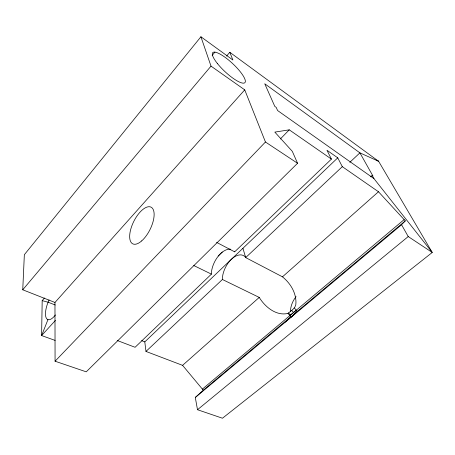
<?xml version="1.0" encoding="UTF-8"?>
<svg xmlns="http://www.w3.org/2000/svg" width="455" height="455" viewBox="0 0 455 455"><rect width="100%" height="100%" fill="white"/><g stroke="black" fill="none" stroke-linecap="round" stroke-linejoin="round"><path stroke-width="0.68" d="M44.499 297.991L42.184 300.63L41.604 335.557L55.14 340.42M216.58 242.379L234.666 251.837L331.422 159.096L289.255 129.834L274.826 132.109L292.315 151.35L297.559 163.271L86.234 371.832L55.072 361.219L54.97 302.467L22.75 289.795L24.348 254.692L200.917 36.775L232.886 60.009L229.815 52.285L226.601 56.073M222.421 279.489L222.563 276.469A18.644 10.721 -63.3 0 1 232.272 258.497A18.644 10.721 -63.3 0 1 245.336 257.018L245.683 257.598L282.464 276.833C290.159 283.01 295.989 292.315 295.96 302.404C296.438 307.921 291.49 310.338 287.992 313.415C276.191 316.231 265.037 306.909 259.236 297.416L222.421 279.489L145.981 351.431L182.574 365.348L203.283 390.185L195.297 397.477L197.493 409.722L222.467 418.225L432.25 252.468L378.628 161.303L229.815 52.285M117.214 340.488L135.084 347.284L211.41 274.126L211.586 271.089A18.865 10.55 -63.3 0 1 230.731 249.249M47.951 319.632L41.604 335.557L55.43 320.4M212.172 55.391L214.902 52.115M22.75 289.795L211.012 66.123L200.917 36.775M54.97 302.467L244.739 89.862L211.012 66.123M55.072 361.219L265.447 142.011L244.739 89.862M195.297 397.477L401.555 224.747L405.303 220.863L378.48 191.754L342.308 166.655L337.752 157.839L326.98 150.292L331.422 159.096M280.348 139.002L289.255 129.834M218.19 255.989L222.262 252.03M337.752 157.839L144.792 341.887L145.981 351.431M291.018 317.317L297.314 311.374L405.303 220.863M342.308 166.655L245.683 257.598L242.924 248.288M284.438 322.766L297.314 311.374L294.385 308.024M349.815 162.333L359.905 152.863L378.628 161.303L376.786 160.228M370.592 176.841L372.162 175.425L372.901 175.948L359.905 152.863L264.747 83.771L274.809 106.407L276.202 107.397L277.613 110.548L373.959 178.622L432.25 252.468L408.226 236.56L401.555 224.747M182.574 365.348L259.236 297.416M282.464 276.833L378.48 191.754M202.384 389.11L404.142 219.606M203.283 390.185L290.864 316.72L287.992 313.415M289.858 315.565L296.296 310.208M197.493 409.722L408.226 236.56M42.184 300.63L48.093 302.205L55.231 304.998M141.63 340.653L144.792 341.887M193.722 265.51L211.41 274.126M265.447 142.011L297.559 163.271M291.661 310.338L293.572 312.528M288.561 312.943L290.461 315.127M234.336 251.257L234.666 251.837M372.162 175.425L373.959 178.622M290.472 311.817A17.279 11.608 -63.1 0 1 296.086 296.649M55.436 314.957A16.949 6.45 -67.1 0 1 46.103 317.721A16.949 6.45 -67.1 0 1 49.077 299.93M141.681 240.905A20.503 9.083 -63.5 0 0 152.607 208.487A20.503 9.083 -63.5 0 0 131.41 227.108A20.503 9.083 -63.5 0 0 141.681 240.905M217.28 63.364A21.999 5.562 43 0 0 244.835 82.708A21.999 5.562 43 0 0 224.366 56.807A21.999 5.562 43 0 0 217.28 63.364"/></g></svg>
